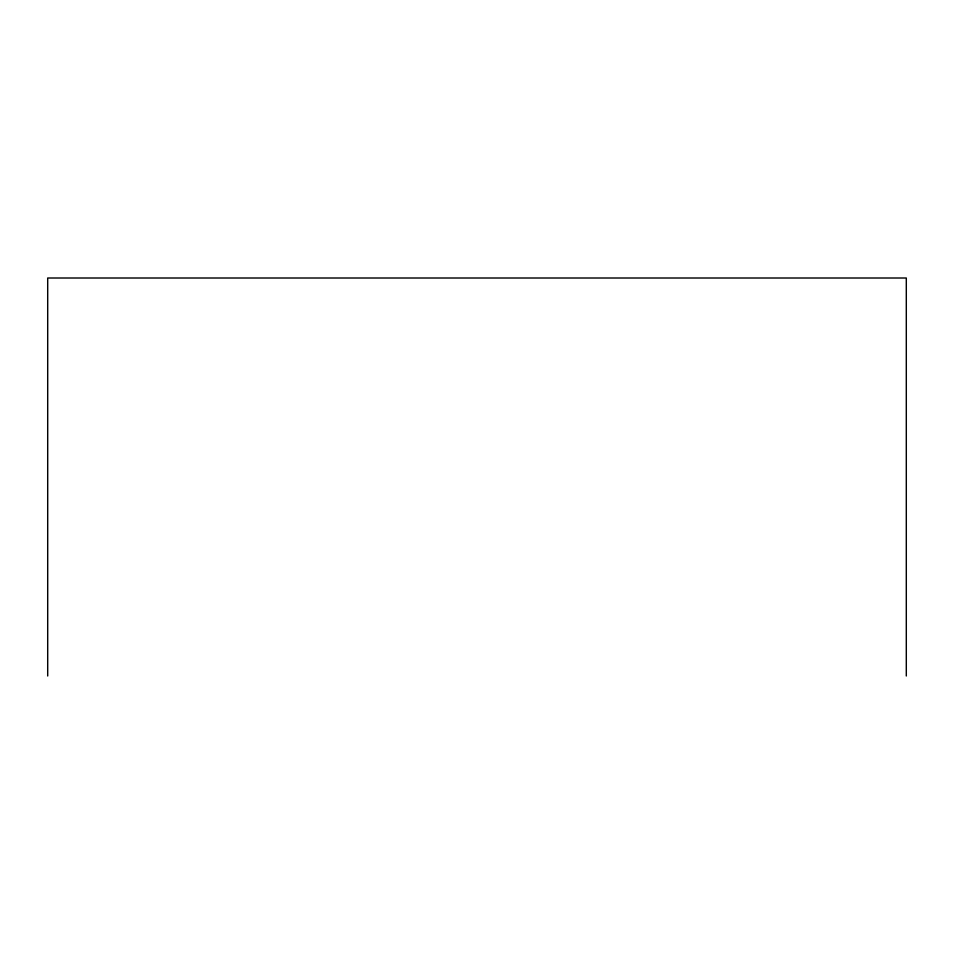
<?xml version="1.0" encoding="UTF-8"?>
<svg xmlns="http://www.w3.org/2000/svg" width="954" height="954" viewBox="0 0 954 954"><rect width="100%" height="100%" fill="white"/><g stroke="black" fill="none" stroke-linecap="round" stroke-linejoin="round"><path stroke-width="1.43" d="M906.3 675.992L906.3 278.008L47.7 278.008L47.7 675.992"/></g></svg>
